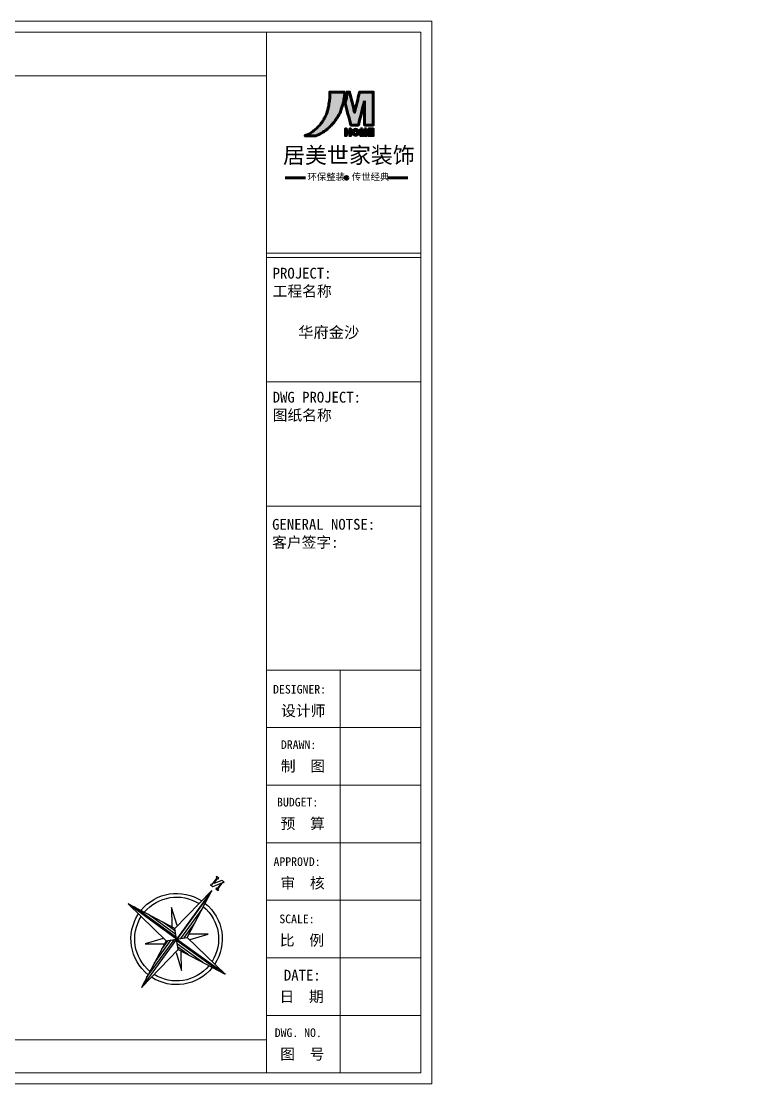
# Model space of a CAD drawing. Extents: x 643133 to 135659452, y -425133 to -387116.
# Drawn here: x 783213 to 788662, y -424469 to -416396 of the extents above; entities that cross this region are included whole.
import ezdxf
from ezdxf.enums import TextEntityAlignment as Align

# ---------------------------------------------------------------- set-up
doc = ezdxf.new("R2010")
doc.units = 0
doc.header["$LTSCALE"] = 10
doc.header["$MEASUREMENT"] = 0
for name, color, linetype in [('30', 30, 'Continuous'), ('34', 34, 'Continuous'), ('38', 38, 'Continuous')]:
    doc.layers.add(name, color=color, linetype=linetype)
doc.styles.add('12354', font='', dxfattribs={"height": 180})
doc.styles.add('ATT', font='')
doc.styles.get("Standard").update_dxf_attribs({"font": 'gbenor.shx', "bigfont": 'gbcbig.shx'})
doc.styles.get('12354').set_extended_font_data('SimSun')
doc.styles.get('ATT').set_extended_font_data('SimSun')

# ---------------------------------------------------------------- blocks, each defined once
blk = doc.blocks.new('A$C2F4C2F6D')
at = {"layer": '34', "lineweight": 70}
h = blk.add_hatch(color=256, dxfattribs=at)
h.dxf.hatch_style = 1
edge = h.paths.add_edge_path()
edge.add_spline(control_points=[(739, 1367), (741, 1347), (745, 1304), (733, 1230), (722, 1159), (703, 1075), (674, 1004), (632, 932), (582, 861), (512, 804), (441, 747), (395, 727), (369, 716)], knot_values=[821.693615, 821.693615, 821.693615, 821.693615, 881.714285, 951.692164, 1042.873539, 1097.88705, 1211.017281, 1271.746573, 1347.160579, 1471.309437, 1537.857957, 1620.799899, 1620.799899, 1620.799899, 1620.799899], weights=[1, 1, 1, 1, 1, 1, 1, 1, 1, 1, 1, 1, 1], degree=3, periodic=0)
edge.add_spline(control_points=[(369, 716), (425, 716), (481, 716), (537, 716)], knot_values=[820.693615, 820.693615, 820.693615, 820.693615, 821.693615, 821.693615, 821.693615, 821.693615], weights=[1, 1, 1, 1], degree=3, periodic=0)
edge.add_spline(control_points=[(537, 716), (556, 726), (602, 749), (661, 783), (716, 827), (755, 866), (797, 912), (831, 959), (870, 1018), (901, 1075), (916, 1136), (936, 1188), (950, 1246), (959, 1299), (962, 1337), (962, 1359), (962, 1367)], knot_values=[0, 0, 0, 0, 63.625453, 157.471195, 201.223304, 273.64864, 324.749062, 388.755508, 445.405141, 541.77799, 574.43262, 635.347493, 707.473665, 753.740434, 797.337565, 820.693615, 820.693615, 820.693615, 820.693615], weights=[1, 1, 1, 1, 1, 1, 1, 1, 1, 1, 1, 1, 1, 1, 1, 1, 1], degree=3, periodic=0)
edge.add_spline(control_points=[(962, 1367), (888, 1367), (814, 1367), (739, 1367)], knot_values=[1620.799899, 1620.799899, 1620.799899, 1620.799899, 1621.799899, 1621.799899, 1621.799899, 1621.799899], weights=[1, 1, 1, 1], degree=3, periodic=0)
edge = h.paths.add_edge_path()
edge.add_spline(control_points=[(1109, 1067), (1084, 1167), (1060, 1267), (1035, 1367)], knot_values=[5, 5, 5, 5, 6, 6, 6, 6], weights=[1, 1, 1, 1], degree=3, periodic=0)
edge.add_spline(control_points=[(1035, 1367), (1020, 1367), (1006, 1367), (991, 1367)], knot_values=[6, 6, 6, 6, 7, 7, 7, 7], weights=[1, 1, 1, 1], degree=3, periodic=0)
edge.add_spline(control_points=[(991, 1367), (992, 1359), (993, 1338), (990, 1299), (982, 1253), (972, 1221), (967, 1205)], knot_values=[7, 7, 7, 7, 30.180111, 71.314603, 122.667075, 171.80595, 171.80595, 171.80595, 171.80595], weights=[1, 1, 1, 1, 1, 1, 1], degree=3, periodic=0)
edge.add_spline(control_points=[(967, 1205), (996, 1096), (1024, 987), (1053, 877)], knot_values=[171.80595, 171.80595, 171.80595, 171.80595, 172.80595, 172.80595, 172.80595, 172.80595], weights=[1, 1, 1, 1], degree=3, periodic=0)
edge.add_spline(control_points=[(1053, 877), (1091, 877), (1128, 877), (1166, 877)], knot_values=[172.80595, 172.80595, 172.80595, 172.80595, 173.80595, 173.80595, 173.80595, 173.80595], weights=[1, 1, 1, 1], degree=3, periodic=0)
edge.add_spline(control_points=[(1166, 877), (1196, 998), (1226, 1118), (1257, 1239)], knot_values=[173.80595, 173.80595, 173.80595, 173.80595, 174.80595, 174.80595, 174.80595, 174.80595], weights=[1, 1, 1, 1], degree=3, periodic=0)
edge.add_spline(control_points=[(1257, 1239), (1257, 1118), (1257, 998), (1257, 877)], knot_values=[0, 0, 0, 0, 1, 1, 1, 1], weights=[1, 1, 1, 1], degree=3, periodic=0)
edge.add_spline(control_points=[(1257, 877), (1301, 877), (1345, 877), (1388, 877)], knot_values=[1, 1, 1, 1, 2, 2, 2, 2], weights=[1, 1, 1, 1], degree=3, periodic=0)
edge.add_spline(control_points=[(1388, 877), (1388, 1041), (1388, 1204), (1388, 1367)], knot_values=[2, 2, 2, 2, 3, 3, 3, 3], weights=[1, 1, 1, 1], degree=3, periodic=0)
edge.add_spline(control_points=[(1388, 1367), (1320, 1367), (1251, 1367), (1183, 1367)], knot_values=[3, 3, 3, 3, 4, 4, 4, 4], weights=[1, 1, 1, 1], degree=3, periodic=0)
edge.add_spline(control_points=[(1183, 1367), (1158, 1267), (1134, 1167), (1109, 1067)], knot_values=[4, 4, 4, 4, 5, 5, 5, 5], weights=[1, 1, 1, 1], degree=3, periodic=0)
h = blk.add_hatch(color=256, dxfattribs=at)
h.dxf.hatch_style = 1
h.paths.add_polyline_path([(1051, 819), (1036, 819), (1036, 777), (986, 777), (986, 819), (971, 819), (971, 719), (986, 719), (986, 762), (1036, 762), (1036, 719), (1051, 719)])
h = blk.add_hatch(color=256, dxfattribs=at)
h.dxf.hatch_style = 1
h.paths.add_polyline_path([(1168, 769, 1), (1077, 769, 1)])
h.paths.add_polyline_path([(1092, 769, -1), (1153, 769, -1)], flags=16)
h = blk.add_hatch(color=256, dxfattribs=at)
h.dxf.hatch_style = 1
h.paths.add_polyline_path([(1213, 804), (1215, 804), (1232, 719), (1253, 719), (1269, 804), (1271, 804), (1271, 719), (1286, 719), (1286, 819), (1256, 819), (1242, 744), (1228, 819), (1198, 819), (1198, 719), (1213, 719)])
h = blk.add_hatch(color=256, dxfattribs=at)
h.dxf.hatch_style = 1
h.paths.add_polyline_path([(1336, 760), (1386, 760), (1386, 776), (1336, 776), (1336, 804), (1388, 804), (1388, 819), (1318, 819), (1318, 804), (1318, 719), (1336, 719), (1388, 719), (1388, 734), (1336, 734)])
h = blk.add_hatch(color=256, dxfattribs=at)
h.dxf.hatch_style = 1
h.paths.add_polyline_path([(1009, 89, 1), (969, 89, 1)])
for p, q in [((1198, 819), (1228, 819)), ((1207, 819), (1222, 819)), ((1215, 804), (1232, 719)), ((1228, 819), (1242, 744)), ((1242, 744), (1256, 819)), ((1253, 719), (1269, 804)), ((1266, 819), (1256, 819)), ((1286, 819), (1256, 819)), ((1253, 719), (1232, 719)), ((376, 89), (76, 89)), ((1601, 89), (1901, 89))]:
    blk.add_line(p, q, dxfattribs=at)
for points in [[(986, 762), (986, 719), (971, 719), (971, 819), (986, 819), (986, 777)], [(986, 777), (1036, 777)], [(1036, 762), (986, 762)], [(1036, 762), (1036, 719), (1051, 719), (1051, 819), (1036, 819), (1036, 777)], [(1215, 804), (1213, 804), (1213, 719), (1198, 719), (1198, 819)], [(1269, 804), (1271, 804), (1271, 719), (1286, 719), (1286, 819)], [(1336, 804), (1388, 804), (1388, 819), (1318, 819), (1318, 804)], [(1336, 719), (1318, 719), (1318, 804)], [(1336, 734), (1388, 734), (1388, 719), (1318, 719), (1318, 734)], [(1336, 804), (1336, 776)], [(1336, 776), (1386, 776), (1386, 760), (1336, 760)], [(1336, 760), (1336, 734)]]:
    blk.add_lwpolyline(points, dxfattribs=at)
for centre, radius in [((1123, 769), 45.5), ((1123, 769), 30.5), ((989, 89), 20)]:
    blk.add_circle(centre, radius, dxfattribs=at)
for points, knots in [([(962, 1367), (962, 1359), (962, 1337), (959, 1299), (950, 1246), (936, 1188), (916, 1136), (901, 1075), (870, 1018), (831, 959), (797, 912), (755, 866), (716, 827), (661, 783), (602, 749), (556, 726), (537, 716), (481, 716), (425, 716), (369, 716), (395, 727), (441, 747), (512, 804), (582, 861), (632, 932), (674, 1004), (703, 1075), (722, 1159), (733, 1230), (745, 1304), (741, 1347), (739, 1367), (814, 1367), (888, 1367), (962, 1367)], [0, 0, 0, 0, 23.35605, 66.953181, 113.21995, 185.346122, 246.260995, 278.915625, 375.288474, 431.938107, 495.944553, 547.044975, 619.470311, 663.22242, 757.068162, 820.693615, 820.693615, 820.693615, 821.693615, 821.693615, 821.693615, 904.635557, 971.184077, 1095.332935, 1170.74694, 1231.476232, 1344.606464, 1399.619975, 1490.80135, 1560.779229, 1620.799899, 1620.799899, 1620.799899, 1621.799899, 1621.799899, 1621.799899, 1621.799899]), ([(1257, 1239), (1257, 1118), (1257, 998), (1257, 877), (1301, 877), (1345, 877), (1388, 877), (1388, 1041), (1388, 1204), (1388, 1367), (1320, 1367), (1251, 1367), (1183, 1367), (1158, 1267), (1134, 1167), (1109, 1067), (1084, 1167), (1060, 1267), (1035, 1367), (1020, 1367), (1006, 1367), (991, 1367), (992, 1359), (993, 1338), (990, 1299), (982, 1253), (972, 1221), (967, 1205), (996, 1096), (1024, 987), (1053, 877), (1091, 877), (1128, 877), (1166, 877), (1196, 998), (1226, 1118), (1257, 1239)], [0, 0, 0, 0, 1, 1, 1, 2, 2, 2, 3, 3, 3, 4, 4, 4, 5, 5, 5, 6, 6, 6, 7, 7, 7, 30.180111, 71.314603, 122.667075, 171.80595, 171.80595, 171.80595, 172.80595, 172.80595, 172.80595, 173.80595, 173.80595, 173.80595, 174.80595, 174.80595, 174.80595, 174.80595])]:
    blk.add_open_spline(points, degree=3, knots=knots, dxfattribs=at)
at = {"layer": '34', "lineweight": 70, "attachment_point": 1}
for s, insert, char_height, width in [('{\\fMicrosoft YaHei|b0|i0|c134|p34;居美世家装饰}', (42, 547), 240, 1991.83), ('{\\fMicrosoft YaHei|b0|i0|c134|p34;环保整装   传世经典}', (406, 155), 100, 2388.72)]:
    blk.add_mtext(s, dxfattribs=dict(at, insert=insert, char_height=char_height, width=width))
blk = doc.blocks.new('A$C07E851D9')
at = {"layer": '38'}
h = blk.add_hatch(dxfattribs=at)
h.set_pattern_fill('LINE', color=256, scale=6.830208, angle=90, style=0)
h.set_pattern_definition([(90, (-25554.993, -3691.864), (-21.68591, 7e-15), [])])
h.paths.add_polyline_path([(498, 640.3), (569.2, 569.2), (569.2, 1138.4)])
h.paths.add_polyline_path([(569.2, 0), (640.3, 498), (569.2, 569.2)])
h = blk.add_hatch(dxfattribs=at)
h.set_pattern_fill('LINE', color=256, scale=6.830208, style=0)
h.set_pattern_definition([(360, (-25554.993, -3691.864), (5e-15, 21.68591), [])])
h.paths.add_polyline_path([(0, 569.2), (498, 498), (569.2, 569.2)])
h.paths.add_polyline_path([(640.3, 640.3), (569.2, 569.2), (1138.4, 569.2)])
at = {"layer": '34'}
for p, q in [((498, 640.3, 210.3), (569.2, 1138.4, 210.3)), ((569.2, 1138.4, 210.3), (640.3, 640.3, 210.3)), ((569.2, 1138.4, 210.3), (569.2, 569.2, 210.3)), ((0, 569.2, 210.3), (498, 640.3, 210.3)), ((0, 569.2, 210.3), (569.2, 569.2, 210.3)), ((498, 498, 210.3), (0, 569.2, 210.3)), ((569.2, 569.2, 210.3), (569.2, 0, 210.3)), ((569.2, 569.2, 210.3), (1138.4, 569.2, 210.3)), ((640.3, 640.3, 210.3), (1138.4, 569.2, 210.3)), ((1138.4, 569.2, 210.3), (640.3, 498, 210.3)), ((569.2, 0, 210.3), (498, 498, 210.3)), ((640.3, 498, 210.3), (569.2, 0, 210.3))]:
    blk.add_line(p, q, dxfattribs=at)
at = {"layer": '38'}
for p, q in [((355.7, 782.6, 210.3), (498, 675.9, 210.3)), ((462.5, 640.3, 210.3), (355.7, 782.6, 210.3)), ((640.3, 675.9, 210.3), (782.6, 782.6, 210.3)), ((782.6, 782.6, 210.3), (675.9, 640.3, 210.3)), ((569.2, 569.2, 210.3), (498, 640.3, 210.3)), ((498, 498, 210.3), (569.2, 569.2, 210.3)), ((569.2, 569.2, 210.3), (640.3, 640.3, 210.3)), ((640.3, 498, 210.3), (569.2, 569.2, 210.3)), ((355.7, 355.7, 210.3), (462.5, 498, 210.3)), ((675.9, 498, 210.3), (782.6, 355.7, 210.3)), ((498, 462.5, 210.3), (355.7, 355.7, 210.3)), ((782.6, 355.7, 210.3), (640.3, 462.5, 210.3))]:
    blk.add_line(p, q, dxfattribs=at)
at = {"layer": '38', "elevation": 210.3}
blk.add_lwpolyline([(540.1, 1182.8), (549, 1182.8), (549, 1173.9), (522.4, 1173.9), (522.4, 1182.8), (531.2, 1182.8), (531.2, 1262.9), (522.4, 1262.9), (522.4, 1271.8), (549, 1271.8), (593.5, 1200.6), (593.5, 1262.9), (584.6, 1262.9), (584.6, 1271.8), (611.3, 1271.8), (611.3, 1262.9), (602.4, 1262.9), (602.4, 1182.8), (611.3, 1182.8), (611.3, 1173.9), (584.6, 1173.9), (540.1, 1245.1), (540.1, 1182.8)], dxfattribs=at)
at = {"layer": '38'}
for radius, start, end in [(432.8, 92.58912, 177.41088), (397.7, 93.5464, 176.4536), (432.8, 2.58912, 87.41088), (397.7, 3.5464, 86.4536), (432.8, 182.58912, 267.41088), (397.7, 183.5464, 266.4536), (432.8, 272.58912, 357.41088), (397.7, 273.5464, 356.4536)]:
    blk.add_arc((569.2, 569.2, 210.3), radius, start, end, dxfattribs=at)
blk = doc.blocks.new('5435432')
at = {"layer": '38', "lineweight": 13}
for p, q in [((682744, -387889), (713632, -387889)), ((713632, -387889), (713632, -409731)), ((713632, -409731), (682744, -409731))]:
    blk.add_line(p, q, dxfattribs=at)
at = {"layer": '38', "lineweight": 5}
for p, q in [((682966, -388111), (713410, -388111)), ((710237, -388111), (710237, -409509)), ((713410, -388111), (713410, -409509)), ((685687, -389010), (710237, -389010)), ((710237, -392654), (713410, -392654)), ((710237, -392744), (713410, -392744)), ((710237, -395299), (713410, -395299)), ((710237, -397855), (713410, -397855)), ((710237, -401227), (713410, -401227)), ((711753, -401227), (711753, -409509)), ((713410, -402410), (710237, -402410)), ((713410, -403593), (710237, -403593)), ((713410, -404776), (710237, -404776)), ((713410, -405959), (710237, -405959)), ((713410, -407143), (710237, -407143)), ((713410, -408326), (710237, -408326)), ((710237, -408827), (682966, -408827)), ((713410, -409509), (682966, -409509))]:
    blk.add_line(p, q, dxfattribs=at)
at = {"layer": '30', "xscale": -2.167603200084995, "yscale": 2.167603200039594, "zscale": 2.167603200058267, "rotation": 323.9884921281784}
blk.add_blockref('A$C07E851D9', (708663, -408479, -456), dxfattribs=at)
at = {"layer": '34', "xscale": 1.378752506629098, "yscale": 1.37875250664365, "zscale": 1.378752506635597}
blk.add_blockref('A$C2F4C2F6D', (710518, -391231), dxfattribs=at)
at = {"layer": '34', "style": '12354'}
for s, height, p in [('PROJECT:', 222.2, (710364, -393068)), ('工程名称', 222.2, (710364, -393437)), ('DWG PROJECT:', 222.22, (710364, -395617)), ('图纸名称', 222.2, (710364, -395986)), ('GENERAL NOTSE:', 222.22, (710353, -398230)), ('客户签字:', 222.2, (710353, -398600)), ('DESIGNER:', 177.8, (710372, -401621)), ('设计师', 222.2, (710537, -402062)), ('DRAWN:', 177.8, (710533, -402760)), ('制  图', 222.2, (710531, -403200)), ('BUDGET:', 177.8, (710454, -403942)), ('预  算', 222.2, (710526, -404382)), ('APPROVD:', 177.8, (710381, -405165)), ('审  核', 222.2, (710524, -405605)), ('SCALE:', 177.8, (710500, -406342)), ('比  例', 222.2, (710510, -406781)), ('DATE:', 222.2, (710594, -407499)), ('日  期', 222.2, (710503, -407939)), ('DWG. NO.', 177.8, (710406, -408682)), ('图  号', 222.2, (710519, -409122))]:
    blk.add_text(s, height=height, dxfattribs=at).set_placement(p, align=Align.MIDDLE_LEFT)
at = {"layer": '34', "insert": (685900, -389051), "char_height": 87.68, "width": 134889609.43, "attachment_point": 1}
blk.add_mtext('{\\fSimSun|b0|i0|c134|p2;Chengdu Hong yu Decoration co.,Ltd\\fArial|b0|i0|c0|p34;}', dxfattribs=at)
at = {"layer": '34', "linetype": 'ByBlock', "lineweight": -3, "insert": (710887, -394168), "char_height": 230.4, "width": 1957.95, "attachment_point": 1, "style": 'ATT'}
blk.add_mtext('华府金沙', dxfattribs=at)

msp = doc.modelspace()

# ---------------------------------------------------------------- block references
at = {"layer": '34'}
for p, xscale, yscale, zscale in [((427635.4, -261240.5), 0.3999999999941792, 0.3999999999941792, 0.4), ((439990.7, -261240.5), 0.3999999999941792, 0.3999999999941792, 0.4), ((515158.5, -296926.2), 0.3080000000045402, 0.3079999999972642, 0.308), ((482615.1, -273032.3), 0.3696000000054482, 0.3695999999908963, 0.3696), ((536088.4, -296926.2), 0.3080000000045402, 0.3079999999972642, 0.308), ((545602, -296926.2), 0.3080000000045402, 0.3079999999972642, 0.308), ((555115.6, -296926.2), 0.3080000000045402, 0.3079999999972642, 0.308), ((522572.2, -273032.3), 0.3696000000054482, 0.3695999999908963, 0.3696)]:
    msp.add_blockref('5435432', p, dxfattribs=dict(at, xscale=xscale, yscale=yscale, zscale=zscale))

doc.saveas('drawing.dxf')
